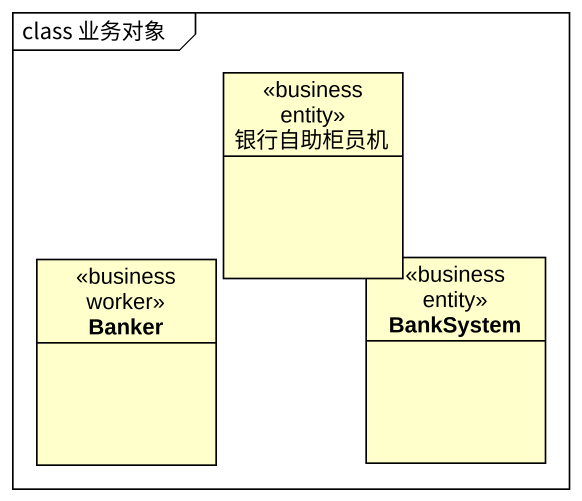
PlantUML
@startuml
mainframe class 业务对象
hide circle
hide empty members
class 银行自助柜员机 <<business entity>>
class Banker <<business worker>>
class BankSystem <<business entity>>
@enduml
